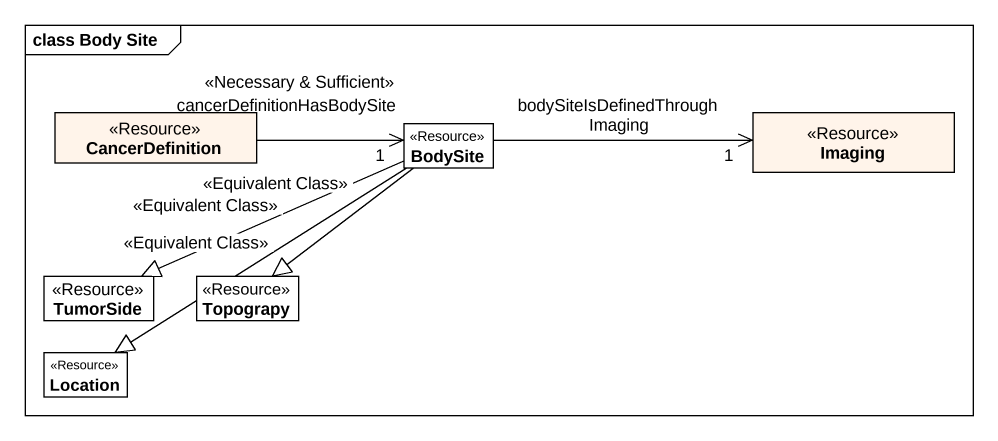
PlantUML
@startuml
mainframe class Body Site
hide circle
hide empty members
class CancerDefinition <<Resource>> #FFF4EA
class BodySite <<Resource>>
class Imaging <<Resource>> #FFF4EA
class TumorSide <<Resource>>
class Topograpy <<Resource>>
class Location <<Resource>>
CancerDefinition -right-> "cancerDefinitionHasBodySite\n1\n<<Necessary & Sufficient>>" BodySite
BodySite -right-> "bodySiteIsDefinedThroughImaging\n1" Imaging
BodySite -left-|> TumorSide : <<Equivalent Class>>
BodySite --|> Topograpy : <<Equivalent Class>>
BodySite --|> Location : <<Equivalent Class>>
@enduml
